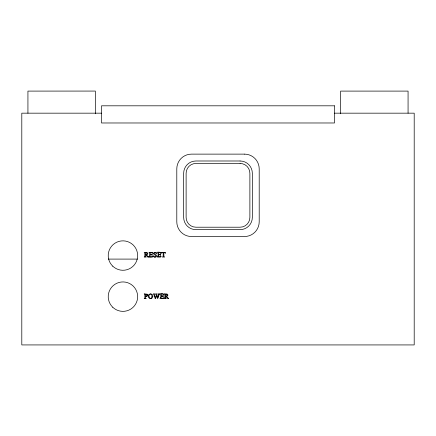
<?xml version="1.0" encoding="UTF-8"?>
<svg xmlns="http://www.w3.org/2000/svg" width="436" height="436" viewBox="0 0 436 436"><rect width="100%" height="100%" fill="white"/><g stroke="black" fill="none" stroke-linecap="round" stroke-linejoin="round"><path stroke-width="0.65" d="M147.657 295.712L147.69 294.801L147.226 294.202L144.185 293.897L144.763 294.175L144.856 294.725L144.839 298.077L144.185 298.578L146.191 298.578L145.542 298.11L145.52 296.387L146.921 296.393L147.657 295.712A1.379 1.379 0 0 0 147.69 294.801M101.506 113.169L21.8 113.169L21.8 344.93L414.2 344.93L414.2 113.169L334.494 113.169M148.927 256.918L149.499 256.771L149.597 256.221L149.575 252.82L148.927 252.362L152.54 252.362C153.025 254.679 151.657 251.316 150.262 252.618L150.262 254.471L151.624 254.439L152.153 253.79L152.153 255.42L151.728 254.793L150.262 254.722C148.84 259.469 154.393 254.411 152.54 257.044C150.207 257.409 147.63 257.338 146.687 254.766L147.401 254.466A1.117 1.117 0 0 0 147.771 253.97L147.777 253.191L146.992 252.471L144.185 252.362L144.861 253.191L144.839 256.542L144.185 257.044L146.191 257.044L145.542 256.575L145.52 254.858L146.011 254.858L147.597 257.044L148.845 257.044M108.281 259.093L137.498 259.093M408.069 113.169L408.069 91.097L340.625 91.097L340.625 113.769M95.375 113.769L95.375 91.07L27.931 91.097L27.931 113.169M161.631 252.362C161.315 254.777 161.898 251.915 163.195 252.657L163.173 256.559L162.53 257.044L164.519 257.044L163.882 256.586L163.86 252.657C165.135 251.904 165.789 254.766 165.451 252.362L161.631 252.362M152.05 296.306C151.238 302.246 146.283 294.305 150.84 294.071A1.221 1.221 0 0 1 151.575 294.513L152.05 296.306M164.906 297.75L164.23 298.578L166.236 298.578L165.587 298.11L165.566 296.393L166.056 296.393L167.642 298.578C170.59 298.976 166.541 297.614 166.732 296.3L167.446 296A1.117 1.117 0 0 0 167.816 295.504L167.822 294.725L167.037 294.006L164.23 293.897L164.879 294.365L164.906 297.75M152.84 296.213C153.063 299.75 147.335 299.101 148.3 295.69A2.294 2.294 0 0 1 149.014 294.404L150.589 293.788L152.169 294.48A2.294 2.294 0 0 1 152.823 295.717L152.84 296.213M157.854 256.221L157.183 257.044L160.791 257.044C162.65 254.411 157.096 259.469 158.519 254.722L159.979 254.793L160.41 255.42L160.41 253.79L159.881 254.439L158.519 254.471L158.519 252.618C159.914 251.316 161.282 254.679 160.791 252.362C154.279 251.774 159.423 252.133 157.854 256.221M160.606 297.755L159.936 298.578L163.544 298.578C165.397 295.946 159.849 301.003 161.266 296.257L162.732 296.327L163.162 296.954L163.162 295.325L162.628 295.973L161.266 296.006L161.266 294.153C162.661 292.85 164.034 296.213 163.544 293.897C157.031 293.308 162.176 293.668 160.606 297.755M147.063 253.61C146.725 255.278 144.36 254.94 145.52 252.689L146.638 252.782L147.063 253.61M153.57 253.245C153.101 255.016 157.429 255.24 155.499 256.826A1.439 1.439 0 0 1 154.153 256.531C152.769 253.856 153.456 258.848 156.023 256.935C157.778 255.621 155.363 254.199 154.246 253.643C154.251 249.817 157.565 256.531 156.35 252.253C155.679 252.749 153.859 251.67 153.57 253.245M167.108 295.145C166.77 296.812 164.405 296.475 165.566 294.224L166.683 294.316L167.108 295.145M146.965 295.259L146.42 296.191L145.52 296.191L145.52 294.24L146.491 294.305L146.965 295.259M158.851 294.316L157.81 297.494L156.758 294.333L157.254 293.897L155.429 293.897L156.333 295.259L155.554 297.494C153.385 295.733 156.257 292.932 153.205 293.897C155.325 294.987 154.644 302.966 156.491 295.695L157.696 298.687L159.216 294.338L159.734 293.897L158.333 293.897L158.851 294.316M334.494 105.812L101.506 105.812L101.506 122.979L334.494 122.979L334.494 105.812M244.487 154.126L191.513 154.126A14.715 14.715 0 0 0 176.798 168.841L176.798 221.815A14.715 14.715 0 0 0 191.513 236.53L244.487 236.53A14.715 14.715 0 0 0 259.202 221.815L259.202 168.841A14.715 14.715 0 0 0 244.487 154.126M240.073 160.993L195.928 160.993A12.263 12.263 0 0 0 183.665 173.256L183.665 217.4A12.263 12.263 0 0 0 195.928 229.663L240.073 229.663A12.263 12.263 0 0 0 252.335 217.4L252.335 173.256A12.263 12.263 0 0 0 240.073 160.993M240.073 163.446L195.928 163.446A9.81 9.81 0 0 0 186.118 173.256L186.118 217.4A9.81 9.81 0 0 0 195.928 227.21L240.073 227.21A9.81 9.81 0 0 0 249.883 217.4L249.883 173.256A9.81 9.81 0 0 0 240.073 163.446M112.733 307.244A14.715 14.715 0 0 0 137.226 300.186A14.715 14.715 0 0 0 118.865 282.506A14.715 14.715 0 0 0 112.733 307.244M112.733 266.162A14.715 14.715 0 0 0 137.226 259.104A14.715 14.715 0 0 0 118.865 241.424A14.715 14.715 0 0 0 112.733 266.162"/></g></svg>
